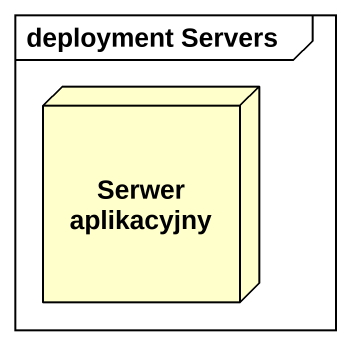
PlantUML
@startuml
mainframe deployment Servers
node "Serwer aplikacyjny" as Serwer_aplikacyjny
@enduml
